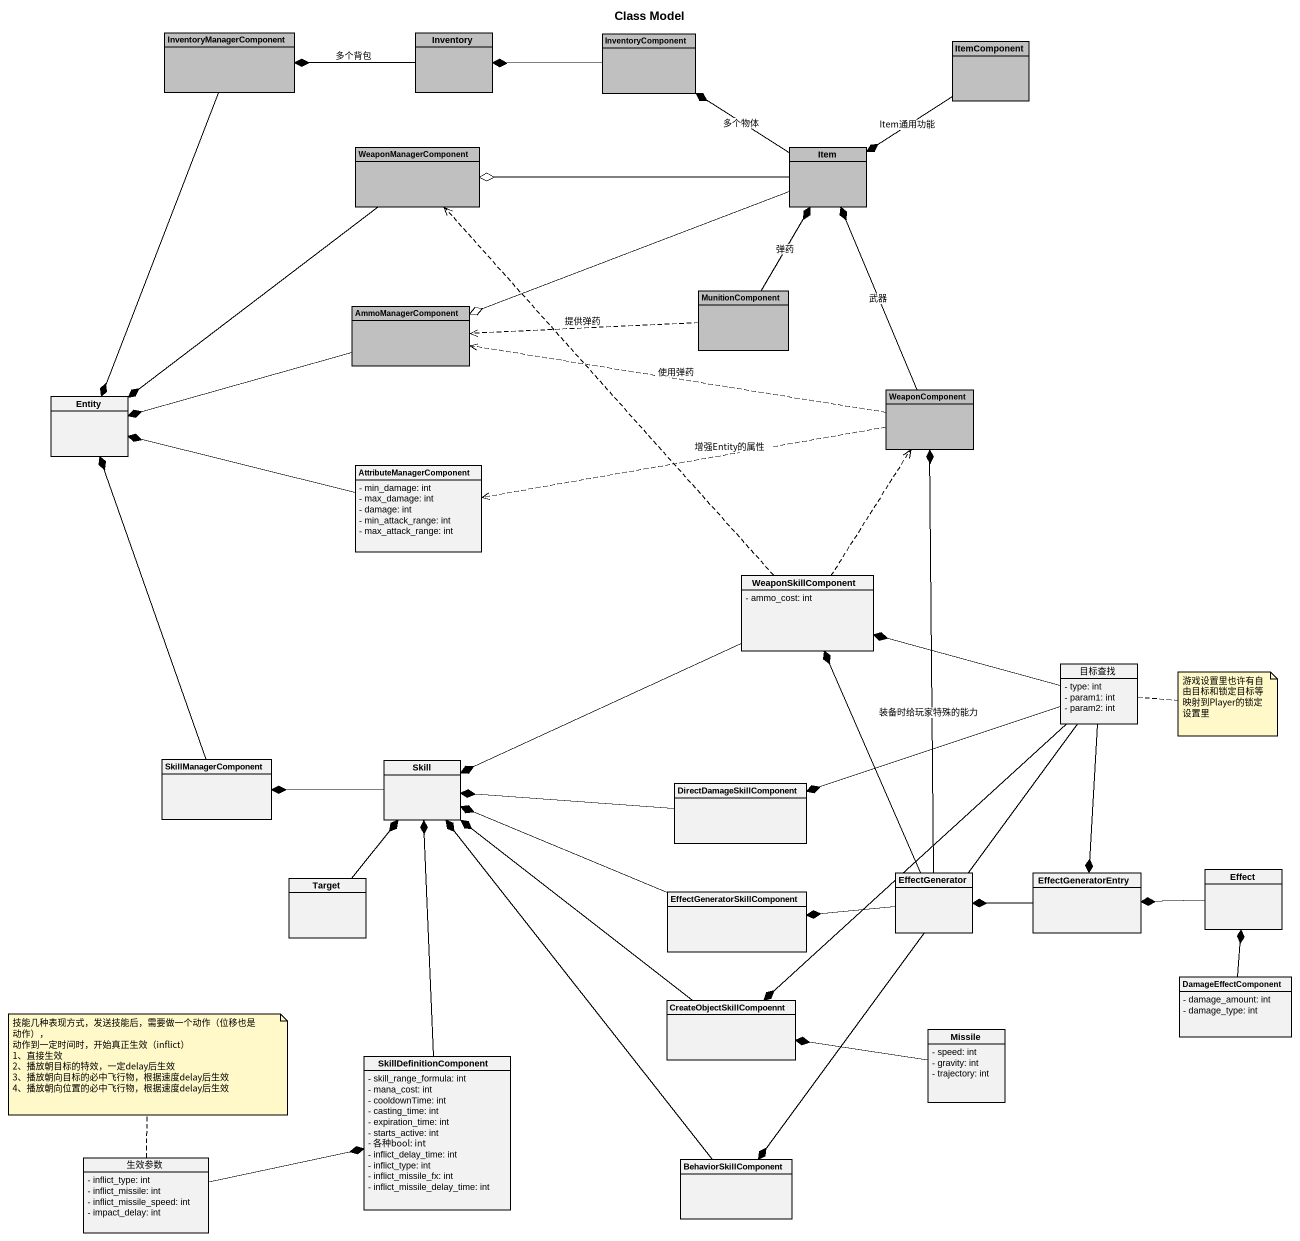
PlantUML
@startuml
title Class Model
hide circle
hide empty members
skinparam classAttributeIconSize 0
class InventoryManagerComponent #C0C0C0
class Inventory #C0C0C0
class InventoryComponent #C0C0C0
class ItemComponent #C0C0C0
class WeaponManagerComponent #C0C0C0
class Item #C0C0C0
class AmmoManagerComponent #C0C0C0
class MunitionComponent #C0C0C0
class WeaponComponent #C0C0C0
class "Entity" as Entity_
class AttributeManagerComponent {
  - min_damage: int
  - max_damage: int
  - damage: int
  - min_attack_range: int
  - max_attack_range: int
}
class WeaponSkillComponent {
  - ammo_cost: int
}
class 目标查找 {
  - type: int
  - param1: int
  - param2: int
}
class SkillManagerComponent
class Skill
class DirectDamageSkillComponent
class Target
class "EffectGeneratorSkillComponent" as EffectGeneratorSkillComponen
class EffectGenerator
class EffectGeneratorEntry
class Effect
class CreateObjectSkillCompoennt
class DamageEffectComponent {
  - damage_amount: int
  - damage_type: int
}
class Missile {
  - speed: int
  - gravity: int
  - trajectory: int
}
class SkillDefinitionComponent {
  - skill_range_formula: int
  - mana_cost: int
  - cooldownTime: int
  - casting_time: int
  - expiration_time: int
  - starts_active: int
  - 各种bool: int
  - inflict_delay_time: int
  - inflict_type: int
  - inflict_missile_fx: int
  - inflict_missile_delay_time: int
}
class 生效参数 {
  - inflict_type: int
  - inflict_missile: int
  - inflict_missile_speed: int
  - impact_delay: int
}
class BehaviorSkillComponent
InventoryManagerComponent --* Entity_
Inventory -left-* InventoryManagerComponent : 多个背包
InventoryComponent -left-* Inventory
ItemComponent --* Item : Item通用功能
WeaponManagerComponent --* Entity_
Item -up-* InventoryComponent : 多个物体
Item -left-o WeaponManagerComponent
Item -left-o AmmoManagerComponent
AmmoManagerComponent -left-* Entity_
MunitionComponent -up-* Item : 弹药
MunitionComponent .left.> AmmoManagerComponent : 提供弹药
WeaponComponent -up-* Item : 武器
WeaponComponent .left.> AmmoManagerComponent : 使用弹药
WeaponComponent .left.> AttributeManagerComponent : 增强Entity的属性
AttributeManagerComponent -left-* Entity_
WeaponSkillComponent .up.> WeaponManagerComponent
WeaponSkillComponent .up.> WeaponComponent
WeaponSkillComponent -left-* Skill
目标查找 -left-* WeaponSkillComponent
目标查找 -left-* DirectDamageSkillComponent
目标查找 --* EffectGeneratorEntry
目标查找 --* CreateObjectSkillCompoennt
目标查找 --* BehaviorSkillComponent
SkillManagerComponent -up-* Entity_
Skill -left-* SkillManagerComponent
DirectDamageSkillComponent -left-* Skill
Target -up-* Skill
EffectGeneratorSkillComponen -left-* Skill
EffectGenerator -up-* WeaponComponent : 装备时给玩家特殊的能力
EffectGenerator -up-* WeaponSkillComponent
EffectGenerator -left-* EffectGeneratorSkillComponen
EffectGeneratorEntry -left-* EffectGenerator
Effect -left-* EffectGeneratorEntry
CreateObjectSkillCompoennt -up-* Skill
DamageEffectComponent -up-* Effect
Missile -left-* CreateObjectSkillCompoennt
SkillDefinitionComponent -up-* Skill
生效参数 -right-* SkillDefinitionComponent
BehaviorSkillComponent -up-* Skill
note right of 目标查找
  游戏设置里也许有自由目标和锁定目标等
  映射到Player的锁定设置里
end note
note top of 生效参数
  技能几种表现方式，发送技能后，需要做一个动作（位移也是动作），
  动作到一定时间时，开始真正生效（inflict）
  1、直接生效
  2、播放朝目标的特效，一定delay后生效
  3、播放朝向目标的必中飞行物，根据速度delay后生效
  4、播放朝向位置的必中飞行物，根据速度delay后生效
end note
@enduml
